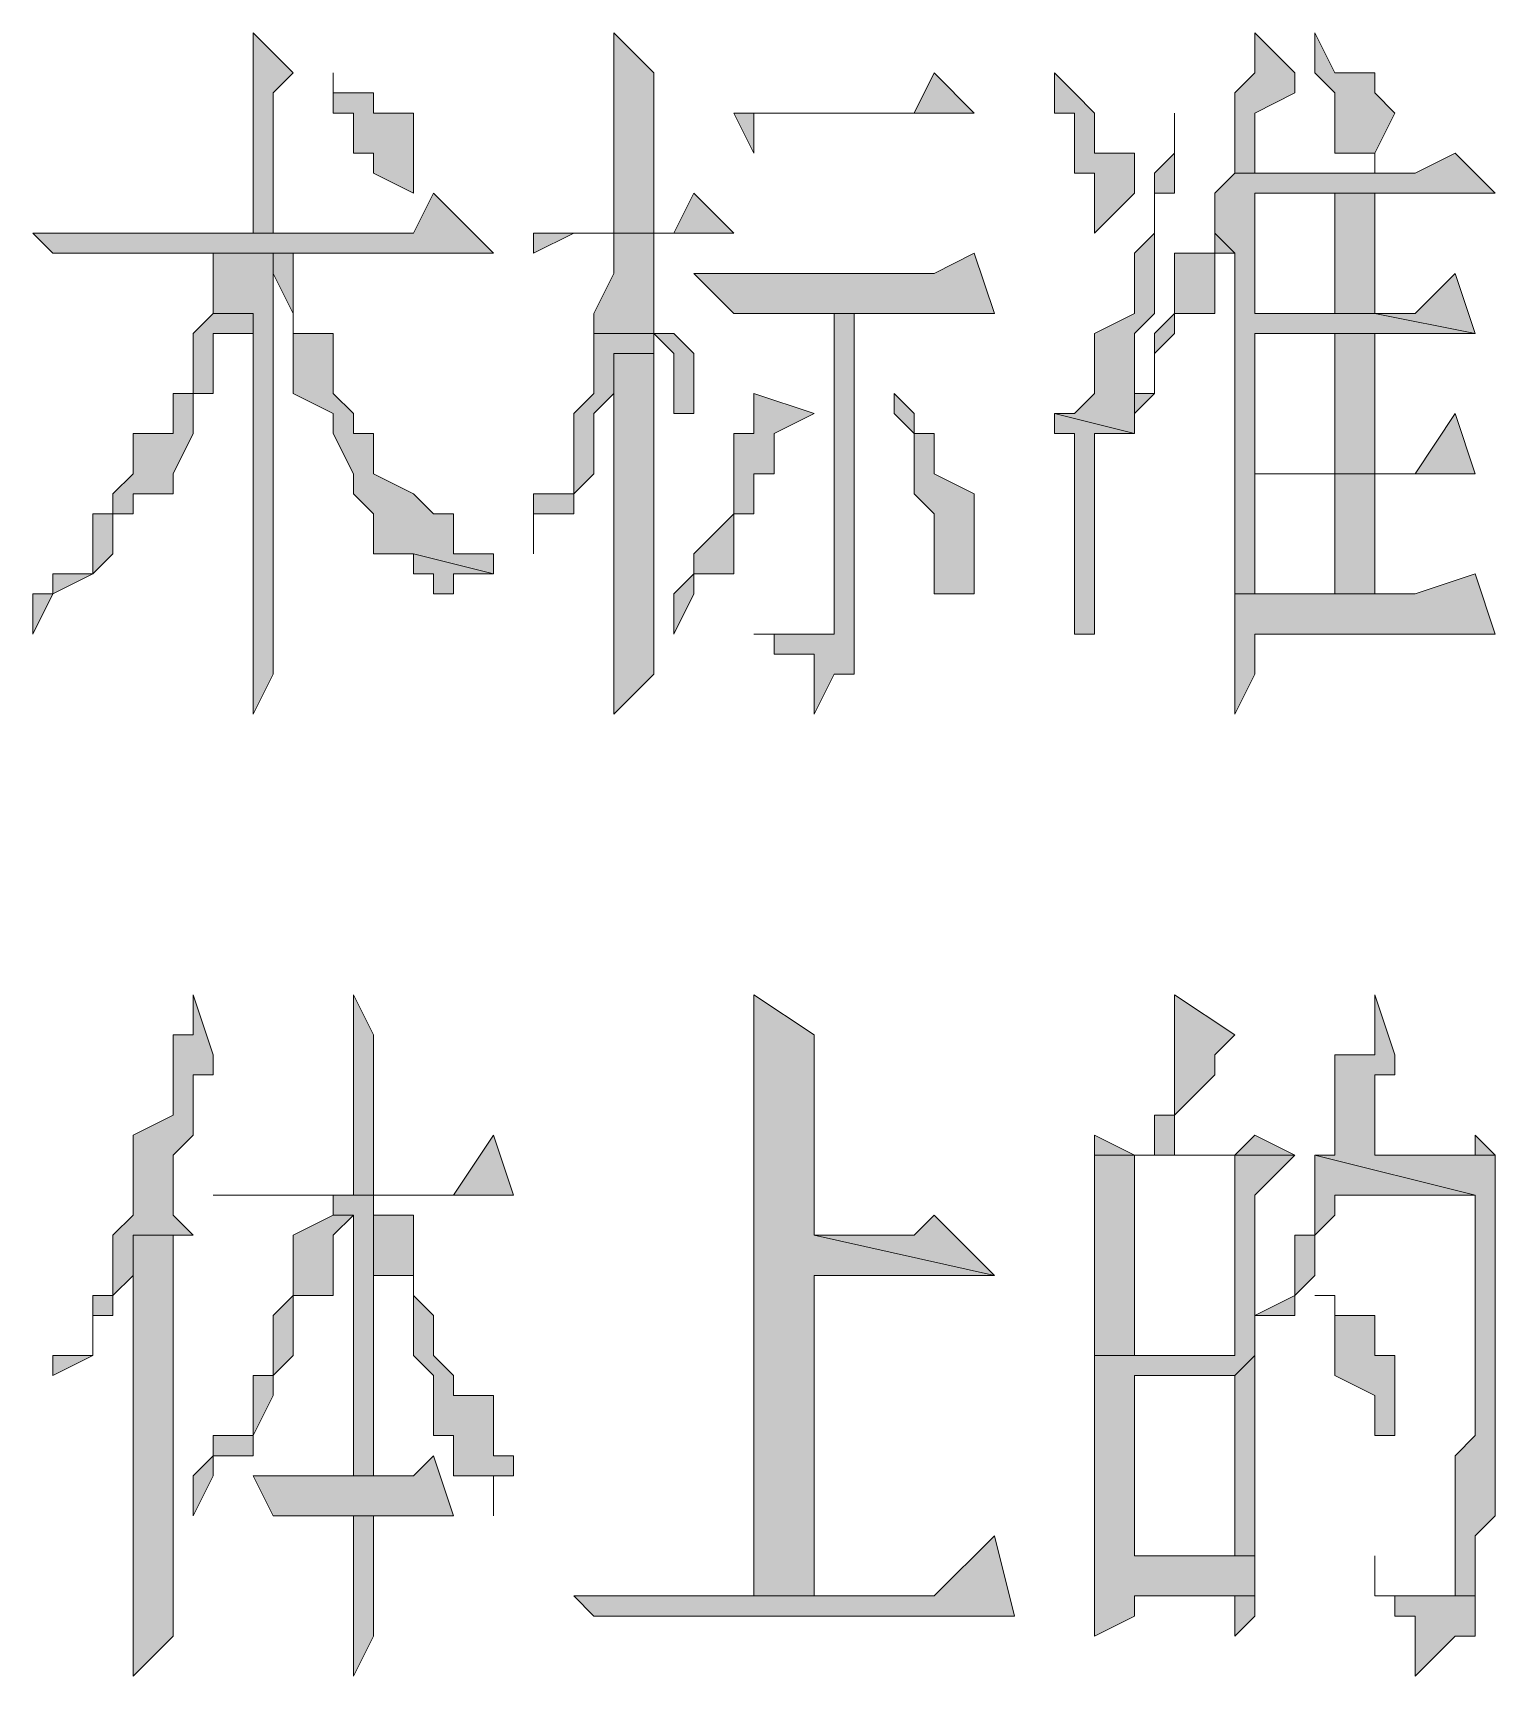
# Model space of a CAD drawing. Header units: millimetres. Extents: x 20 to 821, y 1 to 1134.
# Drawn here: x 623.7 to 636.84, y 607.1 to 621.86 of the extents above; entities that cross this region are included whole.
import ezdxf

# ---------------------------------------------------------------- set-up
doc = ezdxf.new("R2010")
doc.units = ezdxf.units.MM
doc.layers.add('1', color=7, linetype='Continuous')

msp = doc.modelspace()

# ---------------------------------------------------------------- hatches: boundary and pattern name
h = msp.add_hatch(color=0)
h.dxf.hatch_style = 2
h.paths.add_polyline_path([(625.68, 621.861732), (625.68, 620.061732), (625.86, 620.061732), (625.86, 621.321732), (626.04, 621.501732)])
h = msp.add_hatch(color=0)
h.dxf.hatch_style = 2
h.paths.add_polyline_path([(628.92, 621.861732), (628.92, 620.061732), (629.28, 620.061732), (629.28, 621.501732)])
h = msp.add_hatch(color=0)
h.dxf.hatch_style = 2
h.paths.add_polyline_path([(634.68, 621.861732), (634.68, 621.501732), (634.5, 621.321732), (634.5, 620.601732), (634.32, 620.421732), (634.5, 620.601732), (634.68, 620.601732), (634.68, 620.781732), (634.68, 621.141732), (635.04, 621.321732), (635.04, 621.501732)])
h = msp.add_hatch(color=0)
h.dxf.hatch_style = 2
h.paths.add_polyline_path([(635.22, 621.861732), (635.22, 621.501732), (635.4, 621.321732), (635.4, 620.781732), (635.76, 620.781732), (635.76, 620.601732), (635.76, 620.781732), (635.94, 621.141732), (635.76, 621.321732), (635.76, 621.501732), (635.4, 621.501732)])
h = msp.add_hatch(color=0)
h.dxf.hatch_style = 2
h.paths.add_polyline_path([(626.4, 621.501732), (626.4, 621.141732), (626.58, 621.141732), (626.58, 620.781732), (626.76, 620.781732), (626.76, 620.601732), (627.12, 620.421732), (627.12, 621.141732), (626.76, 621.141732), (626.76, 621.321732), (626.58, 621.321732), (626.4, 621.321732)])
h = msp.add_hatch(color=0)
h.dxf.hatch_style = 2
h.paths.add_polyline_path([(631.8, 621.501732), (631.62, 621.141732), (630, 621.141732), (630.18, 620.781732), (630.18, 621.141732), (632.16, 621.141732)])
h = msp.add_hatch(color=0)
h.dxf.hatch_style = 2
h.paths.add_polyline_path([(632.88, 621.501732), (632.88, 621.141732), (633.06, 621.141732), (633.06, 620.601732), (633.24, 620.601732), (633.24, 620.061732), (633.6, 620.421732), (633.6, 620.781732), (633.24, 620.781732), (633.24, 621.141732), (633.06, 621.321732)])
h = msp.add_hatch(color=0)
h.dxf.hatch_style = 2
h.paths.add_polyline_path([(633.96, 621.141732), (633.96, 620.781732), (633.78, 620.601732), (633.78, 620.061732), (633.6, 619.881732), (633.6, 619.341732), (633.24, 619.161732), (633.24, 618.621732), (633.06, 618.441732), (632.88, 618.441732), (633.6, 618.261732), (633.6, 618.441732), (633.6, 619.161732), (633.78, 619.341732), (633.78, 620.421732), (633.96, 620.421732)])
h = msp.add_hatch(color=0)
h.dxf.hatch_style = 2
h.paths.add_polyline_path([(636.48, 620.781732), (636.12, 620.601732), (634.5, 620.601732), (634.32, 620.421732), (634.32, 620.061732), (634.5, 619.881732), (634.5, 616.821732), (635.76, 616.821732), (634.68, 616.821732), (634.68, 617.901732), (636.66, 617.901732), (634.68, 617.901732), (634.68, 619.161732), (635.4, 619.161732), (636.66, 619.161732), (635.76, 619.341732), (634.68, 619.341732), (634.68, 620.421732), (636.84, 620.421732)])
h = msp.add_hatch(color=0)
h.dxf.hatch_style = 2
h.paths.add_polyline_path([(627.3, 620.421732), (627.12, 620.061732), (623.7, 620.061732), (623.88, 619.881732), (627.84, 619.881732)])
h = msp.add_hatch(color=0)
h.dxf.hatch_style = 2
h.paths.add_polyline_path([(629.64, 620.421732), (629.46, 620.061732), (628.2, 620.061732), (628.2, 619.881732), (628.56, 620.061732), (630, 620.061732)])
h = msp.add_hatch(color=0)
h.dxf.hatch_style = 2
h.paths.add_polyline_path([(635.76, 620.421732), (635.4, 620.421732), (635.4, 619.341732), (634.68, 619.341732), (635.76, 619.341732)])
h = msp.add_hatch(color=0)
h.dxf.hatch_style = 2
h.paths.add_polyline_path([(629.28, 620.061732), (628.92, 620.061732), (628.92, 619.881732), (628.92, 619.701732), (628.74, 619.341732), (628.74, 619.161732), (629.28, 619.161732), (629.46, 618.981732), (629.46, 618.441732), (629.64, 618.441732), (629.64, 618.981732), (629.46, 619.161732), (629.28, 619.161732), (629.28, 619.341732)])
h = msp.add_hatch(color=0)
h.dxf.hatch_style = 2
h.paths.add_polyline_path([(634.32, 620.061732), (634.32, 619.881732), (633.96, 619.881732), (633.96, 619.341732), (633.78, 619.161732), (633.78, 618.621732), (633.6, 618.621732), (633.6, 618.441732), (633.78, 618.621732), (633.78, 618.981732), (633.96, 619.161732), (633.96, 619.341732), (634.32, 619.341732), (634.32, 619.881732), (634.5, 619.881732)])
h = msp.add_hatch(color=0)
h.dxf.hatch_style = 2
h.paths.add_polyline_path([(625.32, 619.881732), (625.32, 619.341732), (625.68, 619.341732), (625.68, 616.281732), (625.68, 615.741732), (625.86, 616.101732), (625.86, 619.881732)])
h = msp.add_hatch(color=0)
h.dxf.hatch_style = 2
h.paths.add_polyline_path([(626.04, 619.881732), (625.32, 619.881732), (625.86, 619.881732), (625.86, 619.701732), (626.04, 619.341732), (626.04, 618.621732), (626.4, 618.441732), (626.4, 618.261732), (626.58, 617.901732), (626.58, 617.721732), (626.76, 617.541732), (626.76, 617.181732), (627.12, 617.181732), (627.84, 617.001732), (627.84, 617.181732), (627.48, 617.181732), (627.48, 617.541732), (627.3, 617.541732), (627.12, 617.721732), (626.76, 617.901732), (626.76, 618.261732), (626.58, 618.261732), (626.58, 618.441732), (626.4, 618.621732), (626.4, 619.161732), (626.04, 619.161732)])
h = msp.add_hatch(color=0)
h.dxf.hatch_style = 2
h.paths.add_polyline_path([(632.16, 619.881732), (631.8, 619.701732), (629.64, 619.701732), (630, 619.341732), (632.34, 619.341732)])
h = msp.add_hatch(color=0)
h.dxf.hatch_style = 2
h.paths.add_polyline_path([(636.48, 619.701732), (636.12, 619.341732), (635.76, 619.341732), (636.66, 619.161732)])
h = msp.add_hatch(color=0)
h.dxf.hatch_style = 2
h.paths.add_polyline_path([(625.32, 619.341732), (625.14, 619.161732), (625.14, 618.621732), (624.96, 618.621732), (624.96, 618.261732), (624.6, 618.261732), (624.6, 617.901732), (624.42, 617.721732), (624.42, 617.541732), (624.24, 617.541732), (624.24, 617.001732), (623.88, 617.001732), (623.88, 616.821732), (623.7, 616.821732), (623.7, 616.461732), (623.88, 616.821732), (624.24, 617.001732), (624.42, 617.181732), (624.42, 617.541732), (624.6, 617.541732), (624.6, 617.721732), (624.96, 617.721732), (624.96, 617.901732), (625.14, 618.261732), (625.14, 618.621732), (625.32, 618.621732), (625.32, 619.161732), (625.68, 619.161732), (625.68, 619.341732)])
h = msp.add_hatch(color=0)
h.dxf.hatch_style = 2
h.paths.add_polyline_path([(631.08, 619.341732), (630.9, 619.341732), (630.9, 616.461732), (630.18, 616.461732), (630.36, 616.461732), (630.36, 616.281732), (630.72, 616.281732), (630.72, 615.741732), (630.9, 616.101732), (631.08, 616.101732), (631.08, 616.281732)])
h = msp.add_hatch(color=0)
h.dxf.hatch_style = 2
h.paths.add_polyline_path([(628.74, 619.161732), (628.74, 618.621732), (628.56, 618.441732), (628.56, 617.721732), (628.2, 617.721732), (628.2, 617.181732), (628.2, 617.541732), (628.56, 617.541732), (628.56, 617.721732), (628.74, 617.901732), (628.74, 618.261732), (628.74, 618.441732), (628.92, 618.621732), (628.92, 618.981732), (629.28, 618.981732), (629.28, 619.161732)])
h = msp.add_hatch(color=0)
h.dxf.hatch_style = 2
h.paths.add_polyline_path([(635.4, 617.901732), (635.76, 617.901732), (635.76, 619.161732), (635.4, 619.161732)])
h = msp.add_hatch(color=0)
h.dxf.hatch_style = 2
h.paths.add_polyline_path([(629.28, 618.981732), (628.92, 618.981732), (628.92, 618.621732), (628.92, 615.741732), (629.28, 616.101732)])
h = msp.add_hatch(color=0)
h.dxf.hatch_style = 2
h.paths.add_polyline_path([(630.18, 618.621732), (630.18, 618.261732), (630, 618.261732), (630, 617.541732), (629.64, 617.181732), (629.64, 617.001732), (629.46, 616.821732), (629.46, 616.461732), (629.64, 616.821732), (629.64, 617.001732), (630, 617.001732), (630, 617.181732), (630, 617.541732), (630.18, 617.541732), (630.18, 617.901732), (630.36, 617.901732), (630.36, 618.261732), (630.72, 618.441732)])
h = msp.add_hatch(color=0)
h.dxf.hatch_style = 2
h.paths.add_polyline_path([(631.44, 618.621732), (631.44, 618.441732), (631.62, 618.261732), (631.62, 617.721732), (631.8, 617.541732), (631.8, 616.821732), (632.16, 616.821732), (632.16, 617.541732), (632.16, 617.721732), (631.8, 617.901732), (631.8, 618.261732), (631.62, 618.261732), (631.62, 618.441732)])
h = msp.add_hatch(color=0)
h.dxf.hatch_style = 2
h.paths.add_polyline_path([(632.88, 618.441732), (632.88, 618.261732), (633.06, 618.261732), (633.06, 616.461732), (633.24, 616.461732), (633.24, 616.821732), (633.24, 617.001732), (633.24, 618.261732), (633.6, 618.261732)])
h = msp.add_hatch(color=0)
h.dxf.hatch_style = 2
h.paths.add_polyline_path([(636.48, 618.441732), (636.12, 617.901732), (634.68, 617.901732), (636.66, 617.901732)])
h = msp.add_hatch(color=0)
h.dxf.hatch_style = 2
h.paths.add_polyline_path([(635.76, 617.901732), (635.4, 617.901732), (635.4, 616.821732), (634.68, 616.821732), (635.76, 616.821732)])
h = msp.add_hatch(color=0)
h.dxf.hatch_style = 2
h.paths.add_polyline_path([(627.12, 617.181732), (627.12, 617.001732), (627.3, 617.001732), (627.3, 616.821732), (627.48, 616.821732), (627.48, 617.001732), (627.84, 617.001732)])
h = msp.add_hatch(color=0)
h.dxf.hatch_style = 2
h.paths.add_polyline_path([(636.66, 617.001732), (636.12, 616.821732), (634.5, 616.821732), (634.5, 616.461732), (634.5, 615.741732), (634.68, 616.101732), (634.68, 616.461732), (636.84, 616.461732)])
h = msp.add_hatch(color=0)
h.dxf.hatch_style = 2
h.paths.add_polyline_path([(630.18, 616.461732), (630.72, 616.461732), (630.36, 616.461732)])
h = msp.add_hatch(color=0)
h.dxf.hatch_style = 2
h.paths.add_polyline_path([(625.14, 613.221732), (625.14, 612.861732), (624.96, 612.861732), (624.96, 612.141732), (624.6, 611.961732), (624.6, 611.241732), (624.42, 611.061732), (624.42, 610.521732), (624.24, 610.521732), (624.24, 609.981732), (623.88, 609.981732), (623.88, 609.801732), (624.24, 609.981732), (624.24, 610.341732), (624.42, 610.341732), (624.42, 610.521732), (624.6, 610.701732), (624.6, 611.061732), (625.14, 611.061732), (624.96, 611.241732), (624.96, 611.781732), (625.14, 611.961732), (625.14, 612.501732), (625.32, 612.501732), (625.32, 612.681732)])
h = msp.add_hatch(color=0)
h.dxf.hatch_style = 2
h.paths.add_polyline_path([(626.58, 613.221732), (626.58, 611.421732), (626.76, 611.421732), (626.76, 612.861732)])
h = msp.add_hatch(color=0)
h.dxf.hatch_style = 2
h.paths.add_polyline_path([(630.18, 613.221732), (630.18, 607.821732), (630.72, 607.821732), (630.72, 610.701732), (632.34, 610.701732), (630.72, 611.061732), (630.72, 612.861732)])
h = msp.add_hatch(color=0)
h.dxf.hatch_style = 2
h.paths.add_polyline_path([(633.96, 613.221732), (633.96, 612.141732), (633.78, 612.141732), (633.78, 611.781732), (633.96, 611.781732), (633.96, 612.141732), (634.32, 612.501732), (634.32, 612.681732), (634.5, 612.861732)])
h = msp.add_hatch(color=0)
h.dxf.hatch_style = 2
h.paths.add_polyline_path([(635.76, 613.221732), (635.76, 612.681732), (635.4, 612.681732), (635.4, 611.781732), (635.22, 611.781732), (636.66, 611.421732), (636.66, 609.261732), (636.48, 609.081732), (636.48, 607.821732), (636.12, 607.821732), (636.66, 607.821732), (636.66, 608.181732), (636.66, 608.361732), (636.84, 608.541732), (636.84, 611.781732), (635.76, 611.781732), (635.76, 612.501732), (635.94, 612.501732), (635.94, 612.681732)])
h = msp.add_hatch(color=0)
h.dxf.hatch_style = 2
h.paths.add_polyline_path([(627.84, 611.961732), (627.48, 611.421732), (625.32, 611.421732), (625.68, 611.421732), (628.02, 611.421732)])
h = msp.add_hatch(color=0)
h.dxf.hatch_style = 2
h.paths.add_polyline_path([(633.24, 611.961732), (633.24, 611.781732), (633.6, 611.781732)])
h = msp.add_hatch(color=0)
h.dxf.hatch_style = 2
h.paths.add_polyline_path([(634.68, 611.961732), (634.5, 611.781732), (633.24, 611.781732), (633.24, 611.421732), (633.24, 609.981732), (633.6, 609.981732), (633.6, 611.781732), (634.5, 611.781732), (635.04, 611.781732)])
h = msp.add_hatch(color=0)
h.dxf.hatch_style = 2
h.paths.add_polyline_path([(636.66, 611.961732), (636.66, 611.781732), (635.76, 611.781732), (636.84, 611.781732)])
h = msp.add_hatch(color=0)
h.dxf.hatch_style = 2
h.paths.add_polyline_path([(635.04, 611.781732), (634.5, 611.781732), (634.5, 609.981732), (633.24, 609.981732), (633.24, 609.801732), (633.24, 607.461732), (633.6, 607.641732), (633.6, 607.821732), (634.5, 607.821732), (634.68, 607.821732), (634.68, 608.181732), (633.6, 608.181732), (633.6, 609.801732), (634.5, 609.801732), (634.68, 609.981732), (634.68, 611.421732)])
h = msp.add_hatch(color=0)
h.dxf.hatch_style = 2
h.paths.add_polyline_path([(635.22, 611.781732), (635.22, 611.061732), (635.04, 611.061732), (635.04, 610.521732), (634.68, 610.341732), (635.04, 610.341732), (635.04, 610.521732), (635.22, 610.701732), (635.22, 611.061732), (635.4, 611.241732), (635.4, 611.421732), (636.66, 611.421732)])
h = msp.add_hatch(color=0)
h.dxf.hatch_style = 2
h.paths.add_polyline_path([(626.4, 611.421732), (626.4, 611.241732), (626.58, 611.241732), (626.58, 608.901732), (626.76, 608.901732), (626.76, 611.421732)])
h = msp.add_hatch(color=0)
h.dxf.hatch_style = 2
h.paths.add_polyline_path([(626.76, 611.421732), (626.4, 611.421732), (626.76, 611.421732), (626.76, 610.701732), (627.12, 610.701732), (627.12, 609.981732), (627.3, 609.801732), (627.3, 609.261732), (627.48, 609.261732), (627.48, 608.901732), (627.84, 608.901732), (627.84, 608.541732), (627.84, 608.901732), (628.02, 608.901732), (628.02, 609.081732), (627.84, 609.081732), (627.84, 609.261732), (627.84, 609.621732), (627.48, 609.621732), (627.48, 609.801732), (627.3, 609.981732), (627.3, 610.341732), (627.12, 610.521732), (627.12, 611.241732), (626.76, 611.241732)])
h = msp.add_hatch(color=0)
h.dxf.hatch_style = 2
h.paths.add_polyline_path([(626.4, 611.241732), (626.04, 611.061732), (626.04, 610.521732), (625.86, 610.341732), (625.86, 609.801732), (625.68, 609.801732), (625.68, 609.261732), (625.32, 609.261732), (625.32, 609.081732), (625.14, 608.901732), (625.14, 608.541732), (625.32, 608.901732), (625.32, 609.081732), (625.68, 609.081732), (625.68, 609.261732), (625.86, 609.621732), (625.86, 609.801732), (626.04, 609.981732), (626.04, 610.521732), (626.4, 610.521732), (626.4, 611.061732), (626.58, 611.241732)])
h = msp.add_hatch(color=0)
h.dxf.hatch_style = 2
h.paths.add_polyline_path([(631.8, 611.241732), (631.62, 611.061732), (630.72, 611.061732), (632.34, 610.701732)])
h = msp.add_hatch(color=0)
h.dxf.hatch_style = 2
h.paths.add_polyline_path([(625.14, 611.061732), (624.6, 611.061732), (624.6, 608.361732), (624.6, 607.101732), (624.96, 607.461732), (624.96, 611.061732)])
h = msp.add_hatch(color=0)
h.dxf.hatch_style = 2
h.paths.add_polyline_path([(635.22, 610.521732), (635.4, 610.521732), (635.4, 610.341732), (635.4, 609.801732), (635.76, 609.621732), (635.76, 609.261732), (635.94, 609.261732), (635.94, 609.981732), (635.76, 609.981732), (635.76, 610.341732), (635.4, 610.341732), (635.4, 610.521732)])
h = msp.add_hatch(color=0)
h.dxf.hatch_style = 2
h.paths.add_polyline_path([(634.68, 609.981732), (634.5, 609.801732), (634.5, 608.181732), (633.6, 608.181732), (634.68, 608.181732), (634.68, 608.361732)])
h = msp.add_hatch(color=0)
h.dxf.hatch_style = 2
h.paths.add_polyline_path([(627.3, 609.081732), (627.12, 608.901732), (625.68, 608.901732), (625.86, 608.541732), (627.48, 608.541732)])
h = msp.add_hatch(color=0)
h.dxf.hatch_style = 2
h.paths.add_polyline_path([(626.76, 608.541732), (626.58, 608.541732), (626.58, 608.361732), (626.58, 607.101732), (626.76, 607.461732)])
h = msp.add_hatch(color=0)
h.dxf.hatch_style = 2
h.paths.add_polyline_path([(632.34, 608.361732), (631.8, 607.821732), (628.56, 607.821732), (628.74, 607.641732), (632.52, 607.641732)])
h = msp.add_hatch(color=0)
h.dxf.hatch_style = 2
h.paths.add_polyline_path([(635.76, 608.181732), (635.76, 607.821732), (635.94, 607.821732), (635.94, 607.641732), (636.12, 607.641732), (636.12, 607.101732), (636.48, 607.461732), (636.66, 607.461732), (636.66, 607.641732), (636.66, 607.821732), (636.12, 607.821732), (635.76, 607.821732)])
h = msp.add_hatch(color=0)
h.dxf.hatch_style = 2
h.paths.add_polyline_path([(634.68, 607.821732), (634.5, 607.821732), (634.5, 607.461732), (634.68, 607.641732)])

# ---------------------------------------------------------------- linework, layer by layer
at = {"layer": '1', "color": 0, "lineweight": 5}
for points in [[(625.68, 621.861732), (625.68, 620.061732), (625.86, 620.061732), (625.86, 621.321732), (626.04, 621.501732), (625.68, 621.861732)], [(628.92, 621.861732), (628.92, 620.061732), (629.28, 620.061732), (629.28, 621.501732), (628.92, 621.861732)], [(634.68, 621.861732), (634.68, 621.501732), (634.5, 621.321732), (634.5, 620.601732), (634.32, 620.421732), (634.5, 620.601732), (634.68, 620.601732), (634.68, 620.781732), (634.68, 621.141732), (635.04, 621.321732), (635.04, 621.501732), (634.68, 621.861732)], [(635.22, 621.861732), (635.22, 621.501732), (635.4, 621.321732), (635.4, 620.781732), (635.76, 620.781732), (635.76, 620.601732), (635.76, 620.781732), (635.94, 621.141732), (635.76, 621.321732), (635.76, 621.501732), (635.4, 621.501732), (635.22, 621.861732)], [(626.4, 621.501732), (626.4, 621.141732), (626.58, 621.141732), (626.58, 620.781732), (626.76, 620.781732), (626.76, 620.601732), (627.12, 620.421732), (627.12, 621.141732), (626.76, 621.141732), (626.76, 621.321732), (626.58, 621.321732), (626.4, 621.321732), (626.4, 621.321732), (626.4, 621.501732)], [(631.8, 621.501732), (631.62, 621.141732), (630, 621.141732), (630.18, 620.781732), (630.18, 621.141732), (632.16, 621.141732), (631.8, 621.501732)], [(632.88, 621.501732), (632.88, 621.141732), (633.06, 621.141732), (633.06, 620.601732), (633.24, 620.601732), (633.24, 620.061732), (633.6, 620.421732), (633.6, 620.781732), (633.24, 620.781732), (633.24, 621.141732), (633.06, 621.321732), (633.06, 621.321732), (632.88, 621.501732)], [(633.96, 621.141732), (633.96, 620.781732), (633.78, 620.601732), (633.78, 620.061732), (633.6, 619.881732), (633.6, 619.341732), (633.24, 619.161732), (633.24, 618.621732), (633.06, 618.441732), (632.88, 618.441732), (633.6, 618.261732), (633.6, 618.441732), (633.6, 619.161732), (633.78, 619.341732), (633.78, 620.421732), (633.96, 620.421732), (633.96, 621.141732)], [(636.48, 620.781732), (636.12, 620.601732), (634.5, 620.601732), (634.32, 620.421732), (634.32, 620.061732), (634.5, 619.881732), (634.5, 616.821732), (635.76, 616.821732), (634.68, 616.821732), (634.68, 617.901732), (636.66, 617.901732), (634.68, 617.901732), (634.68, 619.161732), (635.4, 619.161732), (636.66, 619.161732), (635.76, 619.341732), (634.68, 619.341732), (634.68, 620.421732), (636.84, 620.421732), (636.48, 620.781732)], [(627.3, 620.421732), (627.12, 620.061732), (623.7, 620.061732), (623.88, 619.881732), (627.84, 619.881732), (627.3, 620.421732)], [(629.64, 620.421732), (629.46, 620.061732), (628.2, 620.061732), (628.2, 619.881732), (628.56, 620.061732), (630, 620.061732), (629.64, 620.421732)], [(635.76, 620.421732), (635.4, 620.421732), (635.4, 619.341732), (634.68, 619.341732), (635.76, 619.341732), (635.76, 620.421732)], [(629.28, 620.061732), (628.92, 620.061732), (628.92, 619.881732), (628.92, 619.701732), (628.74, 619.341732), (628.74, 619.161732), (629.28, 619.161732), (629.46, 618.981732), (629.46, 618.441732), (629.64, 618.441732), (629.64, 618.981732), (629.46, 619.161732), (629.46, 619.161732), (629.28, 619.161732), (629.28, 619.341732), (629.28, 620.061732)], [(634.32, 620.061732), (634.32, 619.881732), (633.96, 619.881732), (633.96, 619.341732), (633.78, 619.161732), (633.78, 618.621732), (633.6, 618.621732), (633.6, 618.441732), (633.78, 618.621732), (633.78, 618.981732), (633.96, 619.161732), (633.96, 619.341732), (634.32, 619.341732), (634.32, 619.881732), (634.5, 619.881732), (634.5, 619.881732), (634.32, 620.061732)], [(625.32, 619.881732), (625.32, 619.341732), (625.68, 619.341732), (625.68, 616.281732), (625.68, 616.281732), (625.68, 615.741732), (625.86, 616.101732), (625.86, 619.881732), (625.32, 619.881732)], [(626.04, 619.881732), (625.32, 619.881732), (625.86, 619.881732), (625.86, 619.701732), (626.04, 619.341732), (626.04, 618.621732), (626.4, 618.441732), (626.4, 618.261732), (626.58, 617.901732), (626.58, 617.721732), (626.76, 617.541732), (626.76, 617.181732), (627.12, 617.181732), (627.12, 617.181732), (627.84, 617.001732), (627.84, 617.181732), (627.48, 617.181732), (627.48, 617.541732), (627.3, 617.541732), (627.12, 617.721732), (626.76, 617.901732), (626.76, 618.261732), (626.58, 618.261732), (626.58, 618.441732), (626.4, 618.621732), (626.4, 619.161732), (626.04, 619.161732), (626.04, 619.881732)], [(632.16, 619.881732), (631.8, 619.701732), (629.64, 619.701732), (630, 619.341732), (632.34, 619.341732), (632.16, 619.881732)], [(636.48, 619.701732), (636.12, 619.341732), (635.76, 619.341732), (636.66, 619.161732), (636.48, 619.701732)], [(625.32, 619.341732), (625.14, 619.161732), (625.14, 618.621732), (624.96, 618.621732), (624.96, 618.261732), (624.6, 618.261732), (624.6, 617.901732), (624.42, 617.721732), (624.42, 617.541732), (624.24, 617.541732), (624.24, 617.001732), (623.88, 617.001732), (623.88, 616.821732), (623.7, 616.821732), (623.7, 616.821732), (623.7, 616.461732), (623.88, 616.821732), (624.24, 617.001732), (624.42, 617.181732), (624.42, 617.541732), (624.6, 617.541732), (624.6, 617.721732), (624.96, 617.721732), (624.96, 617.901732), (625.14, 618.261732), (625.14, 618.621732), (625.32, 618.621732), (625.32, 619.161732), (625.68, 619.161732), (625.68, 619.341732), (625.32, 619.341732)], [(631.08, 619.341732), (630.9, 619.341732), (630.9, 616.461732), (630.18, 616.461732), (630.36, 616.461732), (630.36, 616.281732), (630.72, 616.281732), (630.72, 615.741732), (630.9, 616.101732), (631.08, 616.101732), (631.08, 616.281732), (631.08, 619.341732)], [(628.74, 619.161732), (628.74, 618.621732), (628.56, 618.441732), (628.56, 617.721732), (628.2, 617.721732), (628.2, 617.181732), (628.2, 617.541732), (628.56, 617.541732), (628.56, 617.721732), (628.74, 617.901732), (628.74, 618.261732), (628.74, 618.261732), (628.74, 618.441732), (628.92, 618.621732), (628.92, 618.981732), (629.28, 618.981732), (629.28, 619.161732), (628.74, 619.161732)], [(635.4, 617.901732), (635.76, 617.901732), (635.76, 619.161732), (635.4, 619.161732), (635.4, 617.901732)], [(629.28, 618.981732), (628.92, 618.981732), (628.92, 618.621732), (628.92, 615.741732), (629.28, 616.101732), (629.28, 616.101732), (629.28, 618.981732)], [(630.18, 618.621732), (630.18, 618.261732), (630, 618.261732), (630, 617.541732), (629.64, 617.181732), (629.64, 617.001732), (629.46, 616.821732), (629.46, 616.461732), (629.64, 616.821732), (629.64, 617.001732), (630, 617.001732), (630, 617.181732), (630, 617.541732), (630.18, 617.541732), (630.18, 617.901732), (630.36, 617.901732), (630.36, 618.261732), (630.72, 618.441732), (630.18, 618.621732)], [(631.44, 618.621732), (631.44, 618.441732), (631.62, 618.261732), (631.62, 617.721732), (631.8, 617.541732), (631.8, 616.821732), (632.16, 616.821732), (632.16, 617.541732), (632.16, 617.541732), (632.16, 617.721732), (631.8, 617.901732), (631.8, 618.261732), (631.62, 618.261732), (631.62, 618.441732), (631.44, 618.621732)], [(632.88, 618.441732), (632.88, 618.261732), (633.06, 618.261732), (633.06, 616.461732), (633.24, 616.461732), (633.24, 616.821732), (633.24, 617.001732), (633.24, 618.261732), (633.6, 618.261732), (632.88, 618.441732)], [(636.48, 618.441732), (636.12, 617.901732), (634.68, 617.901732), (636.66, 617.901732), (636.48, 618.441732)], [(635.76, 617.901732), (635.4, 617.901732), (635.4, 616.821732), (634.68, 616.821732), (635.76, 616.821732), (635.76, 617.901732)], [(627.12, 617.181732), (627.12, 617.001732), (627.3, 617.001732), (627.3, 616.821732), (627.48, 616.821732), (627.48, 617.001732), (627.84, 617.001732), (627.12, 617.181732)], [(636.66, 617.001732), (636.12, 616.821732), (634.5, 616.821732), (634.5, 616.461732), (634.5, 615.741732), (634.68, 616.101732), (634.68, 616.461732), (636.84, 616.461732), (636.66, 617.001732)], [(630.18, 616.461732), (630.72, 616.461732), (630.36, 616.461732), (630.18, 616.461732)], [(625.14, 613.221732), (625.14, 612.861732), (624.96, 612.861732), (624.96, 612.141732), (624.6, 611.961732), (624.6, 611.241732), (624.42, 611.061732), (624.42, 610.521732), (624.24, 610.521732), (624.24, 609.981732), (623.88, 609.981732), (623.88, 609.801732), (624.24, 609.981732), (624.24, 610.341732), (624.42, 610.341732), (624.42, 610.521732), (624.6, 610.701732), (624.6, 611.061732), (625.14, 611.061732), (624.96, 611.241732), (624.96, 611.781732), (625.14, 611.961732), (625.14, 612.501732), (625.32, 612.501732), (625.32, 612.681732), (625.14, 613.221732)], [(626.58, 613.221732), (626.58, 611.421732), (626.76, 611.421732), (626.76, 612.861732), (626.58, 613.221732)], [(630.18, 613.221732), (630.18, 607.821732), (630.72, 607.821732), (630.72, 610.701732), (632.34, 610.701732), (630.72, 611.061732), (630.72, 612.861732), (630.18, 613.221732)], [(633.96, 613.221732), (633.96, 612.141732), (633.78, 612.141732), (633.78, 611.781732), (633.96, 611.781732), (633.96, 612.141732), (634.32, 612.501732), (634.32, 612.681732), (634.5, 612.861732), (633.96, 613.221732)], [(635.76, 613.221732), (635.76, 612.681732), (635.4, 612.681732), (635.4, 611.781732), (635.22, 611.781732), (636.66, 611.421732), (636.66, 609.261732), (636.48, 609.081732), (636.48, 607.821732), (636.12, 607.821732), (636.66, 607.821732), (636.66, 608.181732), (636.66, 608.361732), (636.84, 608.541732), (636.84, 611.781732), (635.76, 611.781732), (635.76, 612.501732), (635.94, 612.501732), (635.94, 612.681732), (635.76, 613.221732)], [(627.84, 611.961732), (627.48, 611.421732), (625.32, 611.421732), (625.68, 611.421732), (628.02, 611.421732), (627.84, 611.961732)], [(633.24, 611.961732), (633.24, 611.781732), (633.6, 611.781732), (633.24, 611.961732)], [(634.68, 611.961732), (634.5, 611.781732), (633.24, 611.781732), (633.24, 611.421732), (633.24, 609.981732), (633.6, 609.981732), (633.6, 611.781732), (634.5, 611.781732), (635.04, 611.781732), (634.68, 611.961732)], [(636.66, 611.961732), (636.66, 611.781732), (635.76, 611.781732), (636.84, 611.781732), (636.66, 611.961732)], [(635.04, 611.781732), (634.5, 611.781732), (634.5, 609.981732), (633.24, 609.981732), (633.24, 609.801732), (633.24, 607.461732), (633.6, 607.641732), (633.6, 607.821732), (634.5, 607.821732), (634.68, 607.821732), (634.68, 608.181732), (633.6, 608.181732), (633.6, 609.801732), (634.5, 609.801732), (634.68, 609.981732), (634.68, 611.421732), (635.04, 611.781732)], [(635.22, 611.781732), (635.22, 611.061732), (635.04, 611.061732), (635.04, 610.521732), (634.68, 610.341732), (635.04, 610.341732), (635.04, 610.521732), (635.22, 610.701732), (635.22, 611.061732), (635.4, 611.241732), (635.4, 611.421732), (636.66, 611.421732), (635.22, 611.781732)], [(626.4, 611.421732), (626.4, 611.241732), (626.58, 611.241732), (626.58, 608.901732), (626.76, 608.901732), (626.76, 611.421732), (626.4, 611.421732)], [(626.76, 611.421732), (626.4, 611.421732), (626.76, 611.421732), (626.76, 610.701732), (627.12, 610.701732), (627.12, 609.981732), (627.3, 609.801732), (627.3, 609.261732), (627.48, 609.261732), (627.48, 608.901732), (627.84, 608.901732), (627.84, 608.541732), (627.84, 608.901732), (628.02, 608.901732), (628.02, 609.081732), (627.84, 609.081732), (627.84, 609.261732), (627.84, 609.621732), (627.48, 609.621732), (627.48, 609.801732), (627.3, 609.981732), (627.3, 610.341732), (627.12, 610.521732), (627.12, 611.241732), (626.76, 611.241732), (626.76, 611.421732)], [(626.4, 611.241732), (626.04, 611.061732), (626.04, 610.521732), (625.86, 610.341732), (625.86, 609.801732), (625.68, 609.801732), (625.68, 609.261732), (625.32, 609.261732), (625.32, 609.081732), (625.14, 608.901732), (625.14, 608.541732), (625.14, 608.541732), (625.32, 608.901732), (625.32, 609.081732), (625.68, 609.081732), (625.68, 609.261732), (625.86, 609.621732), (625.86, 609.801732), (626.04, 609.981732), (626.04, 610.521732), (626.4, 610.521732), (626.4, 611.061732), (626.58, 611.241732), (626.4, 611.241732)], [(631.8, 611.241732), (631.62, 611.061732), (630.72, 611.061732), (632.34, 610.701732), (631.8, 611.241732)], [(625.14, 611.061732), (624.6, 611.061732), (624.6, 608.361732), (624.6, 607.101732), (624.96, 607.461732), (624.96, 611.061732), (625.14, 611.061732)], [(635.22, 610.521732), (635.4, 610.521732), (635.4, 610.341732), (635.4, 609.801732), (635.76, 609.621732), (635.76, 609.261732), (635.94, 609.261732), (635.94, 609.981732), (635.76, 609.981732), (635.76, 610.341732), (635.4, 610.341732), (635.4, 610.521732), (635.22, 610.521732)], [(634.68, 609.981732), (634.5, 609.801732), (634.5, 608.181732), (633.6, 608.181732), (634.68, 608.181732), (634.68, 608.361732), (634.68, 609.981732)], [(627.3, 609.081732), (627.12, 608.901732), (625.68, 608.901732), (625.86, 608.541732), (627.48, 608.541732), (627.3, 609.081732)], [(626.76, 608.541732), (626.58, 608.541732), (626.58, 608.361732), (626.58, 607.101732), (626.76, 607.461732), (626.76, 608.541732)], [(632.34, 608.361732), (631.8, 607.821732), (628.56, 607.821732), (628.74, 607.641732), (632.52, 607.641732), (632.34, 608.361732)], [(635.76, 608.181732), (635.76, 607.821732), (635.94, 607.821732), (635.94, 607.641732), (636.12, 607.641732), (636.12, 607.101732), (636.48, 607.461732), (636.66, 607.461732), (636.66, 607.641732), (636.66, 607.821732), (636.12, 607.821732), (635.76, 607.821732), (635.76, 608.181732)], [(634.68, 607.821732), (634.5, 607.821732), (634.5, 607.461732), (634.68, 607.641732), (634.68, 607.821732)]]:
    msp.add_lwpolyline(points, dxfattribs=at)

doc.saveas('drawing.dxf')
